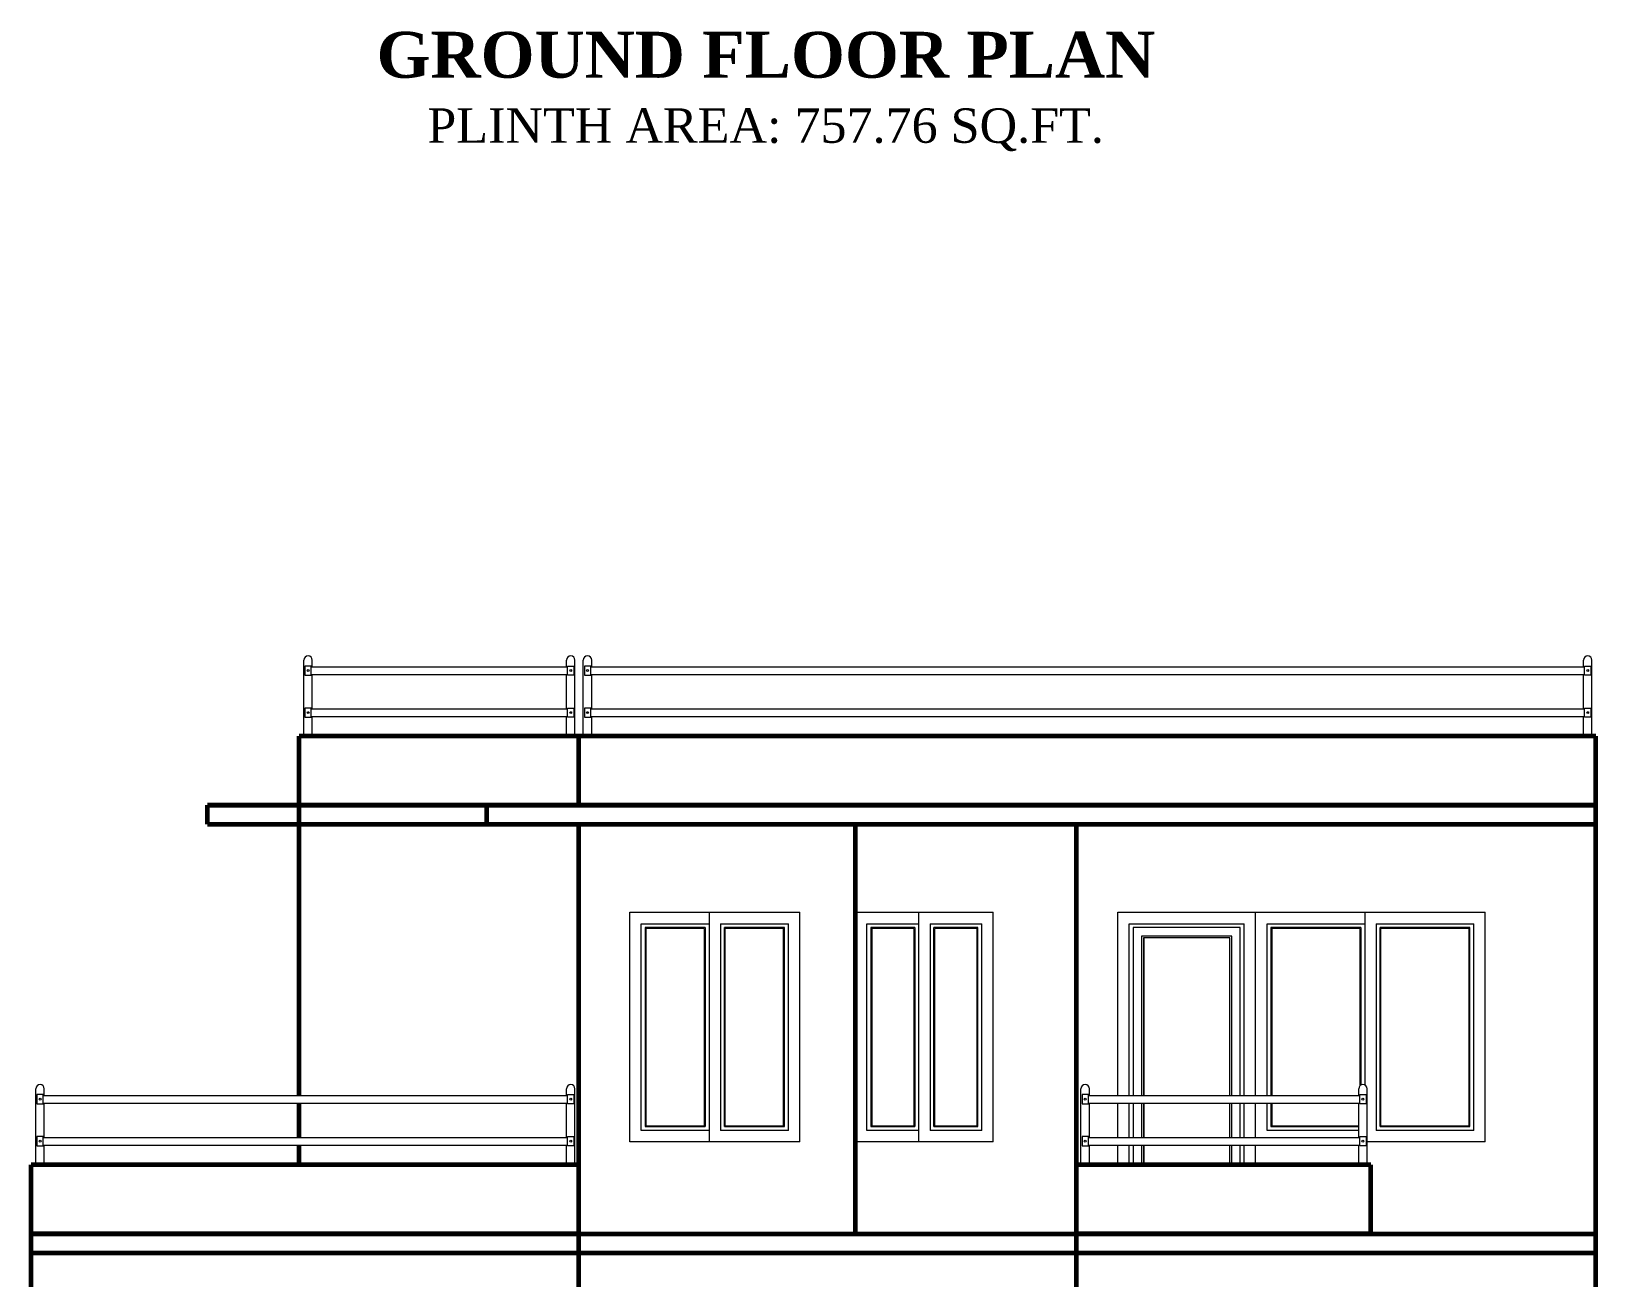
# Model space of a CAD drawing. Header units: inches. Extents: x -4737 to 13205, y 2479 to 13285.
# Drawn here: x 2831.1 to 3239.7, y 10329.1 to 10654.9 of the extents above; entities that cross this region are included whole.
import ezdxf

# ---------------------------------------------------------------- set-up
doc = ezdxf.new("R2010")
doc.units = ezdxf.units.IN
doc.header["$MEASUREMENT"] = 0
for name, color, linetype, lineweight in [('ns_DOOR', 31, 'Continuous', 15), ('ns_RAILING', 191, 'Continuous', 15), ('ns_TEXT', 7, 'Continuous', 13), ('ns_WALL', 21, 'Continuous', 60), ('ns_WINDOW', 151, 'Continuous', 15)]:
    doc.layers.add(name, color=color, linetype=linetype, lineweight=lineweight)
doc.styles.get("Standard").update_dxf_attribs({"font": 'arial.ttf'})

# ---------------------------------------------------------------- blocks, each defined once
blk = doc.blocks.new('*U48')
at = {"layer": 'ns_RAILING'}
for p, q in [((1.2, 18), (1.2, 37.9)), ((3.39, 36.15), (3.39, 37.9)), ((139.8, 36.15), (139.8, 37.9)), ((142, 18), (142, 37.9)), ((3.12, 36.15), (140.08, 36.15)), ((3.12, 34.15), (140.08, 34.15)), ((3.39, 25.17), (3.39, 34.15)), ((139.8, 25.17), (139.8, 34.15)), ((3.12, 25.17), (140.08, 25.17)), ((3.12, 23.17), (140.08, 23.17)), ((3.39, 18), (3.39, 23.17)), ((139.8, 18), (139.8, 23.17))]:
    blk.add_line(p, q, dxfattribs=at)
for points in [[(2.3, 36.35), (1.47, 36.35), (1.47, 33.95), (2.3, 33.95)], [(2.3, 33.95), (3.12, 33.95), (3.12, 36.35), (2.3, 36.35)], [(140.9, 33.95), (140.08, 33.95), (140.08, 36.35), (140.9, 36.35)], [(140.9, 36.35), (141.73, 36.35), (141.73, 33.95), (140.9, 33.95)], [(2.3, 25.37), (1.47, 25.37), (1.47, 22.97), (2.3, 22.97)], [(2.3, 22.97), (3.12, 22.97), (3.12, 25.37), (2.3, 25.37)], [(140.9, 22.97), (140.08, 22.97), (140.08, 25.37), (140.9, 25.37)], [(140.9, 25.37), (141.73, 25.37), (141.73, 22.97), (140.9, 22.97)]]:
    blk.add_lwpolyline(points, dxfattribs=at)
for centre in [(2.3, 35.15), (140.9, 35.15), (2.3, 24.17), (140.9, 24.17)]:
    blk.add_circle(centre, 0.25, dxfattribs=at)
for centre, start in [((2.3, 37.9), 360), ((140.9, 37.9), 0)]:
    blk.add_arc(centre, 1.1, start, 180, dxfattribs=at)
at = {"layer": 'ns_WALL'}
for p, q in [((0, 0), (0, 18)), ((143, 18), (0, 18)), ((143, 0), (143, 18)), ((143, 0), (0, 0))]:
    blk.add_line(p, q, dxfattribs=at)

msp = doc.modelspace()

# ---------------------------------------------------------------- linework, layer by layer
at = {"layer": 'Defpoints'}
msp.add_line((2974.09, 10447.64), (2950.09, 10447.64), dxfattribs=at)
at = {"layer": 'ns_DOOR'}
for p, q in [((3114.89, 10376.79), (3114.89, 10424.64)), ((3114.89, 10424.64), (3150.89, 10424.64)), ((3150.89, 10376.79), (3150.89, 10424.64)), ((3117.89, 10376.79), (3117.89, 10421.64)), ((3117.89, 10421.64), (3147.89, 10421.64)), ((3146.89, 10420.64), (3118.89, 10420.64)), ((3118.89, 10420.64), (3118.89, 10376.79)), ((3146.89, 10376.79), (3146.89, 10420.64)), ((3147.89, 10376.79), (3147.89, 10421.64)), ((3144.65, 10418.4), (3121.12, 10418.4)), ((3121.12, 10418.4), (3121.12, 10376.79)), ((3121.12, 10416.82), (3121.12, 10394.58)), ((3144.18, 10417.93), (3121.59, 10417.93)), ((3121.59, 10417.93), (3121.59, 10376.79)), ((3121.71, 10417.81), (3121.71, 10376.79)), ((3144.18, 10376.79), (3144.18, 10417.93)), ((3144.65, 10376.79), (3144.65, 10418.4)), ((3114.89, 10365.81), (3114.89, 10374.79)), ((3117.89, 10365.81), (3117.89, 10374.79)), ((3118.89, 10374.79), (3118.89, 10365.81)), ((3121.12, 10374.79), (3121.12, 10365.81)), ((3121.59, 10374.79), (3121.59, 10365.81)), ((3121.71, 10374.79), (3121.71, 10365.81)), ((3144.18, 10365.81), (3144.18, 10374.79)), ((3144.65, 10365.81), (3144.65, 10374.79)), ((3146.89, 10365.81), (3146.89, 10374.79)), ((3147.89, 10365.81), (3147.89, 10374.79)), ((3150.89, 10365.81), (3150.89, 10374.79)), ((3114.89, 10358.64), (3114.89, 10363.81)), ((3117.89, 10358.64), (3117.89, 10363.81)), ((3118.89, 10363.81), (3118.89, 10358.64)), ((3121.12, 10363.81), (3121.12, 10358.64)), ((3121.59, 10363.81), (3121.59, 10358.64)), ((3121.71, 10363.81), (3121.71, 10358.64)), ((3144.18, 10358.64), (3144.18, 10363.81)), ((3144.65, 10358.64), (3144.65, 10363.81)), ((3146.89, 10358.64), (3146.89, 10363.81)), ((3147.89, 10358.64), (3147.89, 10363.81)), ((3150.89, 10358.64), (3150.89, 10363.81))]:
    msp.add_line(p, q, dxfattribs=at)
at = {"layer": 'ns_RAILING'}
for p, q in [((2902.28, 10470.64), (2902.28, 10490.54)), ((2904.48, 10488.79), (2904.48, 10490.54)), ((2970.89, 10488.79), (2970.89, 10490.54)), ((2973.09, 10470.64), (2973.09, 10490.54)), ((2975.28, 10470.64), (2975.28, 10490.54)), ((2977.48, 10488.79), (2977.48, 10490.54)), ((3236.54, 10488.79), (3236.54, 10490.54)), ((3238.74, 10470.64), (3238.74, 10490.54)), ((2904.21, 10488.79), (2971.16, 10488.79)), ((2904.21, 10486.79), (2971.16, 10486.79)), ((2904.48, 10477.81), (2904.48, 10486.79)), ((2970.89, 10477.81), (2970.89, 10486.79)), ((2977.21, 10488.79), (3236.81, 10488.79)), ((2977.21, 10486.79), (3236.81, 10486.79)), ((2977.48, 10477.81), (2977.48, 10486.79)), ((3236.54, 10477.81), (3236.54, 10486.79)), ((2904.21, 10477.81), (2971.16, 10477.81)), ((2977.21, 10477.81), (3236.81, 10477.81)), ((2904.21, 10475.81), (2971.16, 10475.81)), ((2904.48, 10470.64), (2904.48, 10475.81)), ((2970.89, 10470.64), (2970.89, 10475.81)), ((2977.21, 10475.81), (3236.81, 10475.81)), ((2977.48, 10470.64), (2977.48, 10475.81)), ((3236.54, 10470.64), (3236.54, 10475.81)), ((3105.28, 10358.64), (3105.28, 10378.54)), ((3107.21, 10376.79), (3178.11, 10376.79)), ((3107.48, 10376.79), (3107.48, 10378.54)), ((3177.83, 10376.79), (3177.83, 10378.54)), ((3180.03, 10358.64), (3180.03, 10378.54)), ((3107.21, 10374.79), (3178.11, 10374.79)), ((3107.48, 10365.81), (3107.48, 10374.79)), ((3177.83, 10365.81), (3177.83, 10374.79)), ((3107.21, 10365.81), (3178.11, 10365.81)), ((3107.21, 10363.81), (3178.11, 10363.81)), ((3107.48, 10358.64), (3107.48, 10363.81)), ((3177.83, 10358.64), (3177.83, 10363.81))]:
    msp.add_line(p, q, dxfattribs=at)
for points in [[(2903.38, 10488.99), (2902.56, 10488.99), (2902.56, 10486.59), (2903.38, 10486.59)], [(2903.38, 10486.59), (2904.21, 10486.59), (2904.21, 10488.99), (2903.38, 10488.99)], [(2971.99, 10486.59), (2971.16, 10486.59), (2971.16, 10488.99), (2971.99, 10488.99)], [(2971.99, 10488.99), (2972.81, 10488.99), (2972.81, 10486.59), (2971.99, 10486.59)], [(2976.38, 10488.99), (2975.56, 10488.99), (2975.56, 10486.59), (2976.38, 10486.59)], [(2976.38, 10486.59), (2977.21, 10486.59), (2977.21, 10488.99), (2976.38, 10488.99)], [(3237.64, 10486.59), (3236.81, 10486.59), (3236.81, 10488.99), (3237.64, 10488.99)], [(3237.64, 10488.99), (3238.46, 10488.99), (3238.46, 10486.59), (3237.64, 10486.59)], [(2903.38, 10478.01), (2902.56, 10478.01), (2902.56, 10475.61), (2903.38, 10475.61)], [(2903.38, 10475.61), (2904.21, 10475.61), (2904.21, 10478.01), (2903.38, 10478.01)], [(2971.99, 10475.61), (2971.16, 10475.61), (2971.16, 10478.01), (2971.99, 10478.01)], [(2971.99, 10478.01), (2972.81, 10478.01), (2972.81, 10475.61), (2971.99, 10475.61)], [(2976.38, 10478.01), (2975.56, 10478.01), (2975.56, 10475.61), (2976.38, 10475.61)], [(2976.38, 10475.61), (2977.21, 10475.61), (2977.21, 10478.01), (2976.38, 10478.01)], [(3237.64, 10475.61), (3236.81, 10475.61), (3236.81, 10478.01), (3237.64, 10478.01)], [(3237.64, 10478.01), (3238.46, 10478.01), (3238.46, 10475.61), (3237.64, 10475.61)], [(3106.38, 10376.99), (3105.56, 10376.99), (3105.56, 10374.59), (3106.38, 10374.59)], [(3106.38, 10374.59), (3107.21, 10374.59), (3107.21, 10376.99), (3106.38, 10376.99)], [(3178.93, 10374.59), (3178.11, 10374.59), (3178.11, 10376.99), (3178.93, 10376.99)], [(3178.93, 10376.99), (3179.75, 10376.99), (3179.75, 10374.59), (3178.93, 10374.59)], [(3106.38, 10366.01), (3105.56, 10366.01), (3105.56, 10363.61), (3106.38, 10363.61)], [(3106.38, 10363.61), (3107.21, 10363.61), (3107.21, 10366.01), (3106.38, 10366.01)], [(3178.93, 10363.61), (3178.11, 10363.61), (3178.11, 10366.01), (3178.93, 10366.01)], [(3178.93, 10366.01), (3179.75, 10366.01), (3179.75, 10363.61), (3178.93, 10363.61)]]:
    msp.add_lwpolyline(points, dxfattribs=at)
for centre in [(2903.38, 10487.79), (2971.99, 10487.79), (2976.38, 10487.79), (3237.64, 10487.79), (2903.38, 10476.81), (2971.99, 10476.81), (2976.38, 10476.81), (3237.64, 10476.81), (3106.38, 10375.79), (3178.93, 10375.79), (3106.38, 10364.81), (3178.93, 10364.81)]:
    msp.add_circle(centre, 0.25, dxfattribs=at)
for centre, start in [((2903.38, 10490.54), 360), ((2971.99, 10490.54), 0), ((2976.38, 10490.54), 360), ((3237.64, 10490.54), 0), ((3106.38, 10378.54), 360), ((3178.93, 10378.54), 0)]:
    msp.add_arc(centre, 1.1, start, 180, dxfattribs=at)
at = {"layer": 'ns_WALL'}
for p, q in [((2901.09, 10376.79), (2901.09, 10470.64)), ((2901.09, 10452.64), (2901.09, 10470.64)), ((2974.09, 10470.64), (2901.09, 10470.64)), ((2974.09, 10452.64), (2974.09, 10470.64)), ((3239.74, 10470.64), (2974.09, 10470.64)), ((2974.09, 10452.64), (2974.09, 10470.64)), ((2974.09, 10452.64), (2974.09, 10470.64)), ((3239.74, 10004.64), (3239.74, 10470.64)), ((3239.74, 10452.64), (3239.74, 10470.64)), ((2877.09, 10452.64), (3239.74, 10452.64)), ((2974.09, 10452.64), (2877.09, 10452.64)), ((2877.09, 10447.64), (2877.09, 10452.64)), ((2950.09, 10447.64), (2950.09, 10452.64)), ((3239.74, 10452.64), (2974.09, 10452.64)), ((2877.09, 10447.64), (3239.74, 10447.64)), ((2974.09, 10004.64), (2974.09, 10447.64)), ((3046.38, 10340.64), (3046.38, 10447.64)), ((3104.09, 10004.64), (3104.09, 10447.64)), ((2901.09, 10365.81), (2901.09, 10374.79)), ((2901.09, 10358.64), (2901.09, 10363.81)), ((2831.09, 10004.64), (2831.09, 10358.64)), ((3104.09, 10340.64), (3104.09, 10358.64)), ((3181.03, 10358.64), (3104.09, 10358.64)), ((3181.03, 10340.64), (3181.03, 10358.64)), ((2831.09, 10340.64), (3239.74, 10340.64)), ((3181.03, 10340.64), (3104.09, 10340.64)), ((2831.09, 10335.64), (3239.74, 10335.64))]:
    msp.add_line(p, q, dxfattribs=at)
at = {"layer": 'ns_WINDOW'}
for p, q in [((2987.41, 10364.64), (2987.41, 10424.64)), ((2987.41, 10424.64), (3031.84, 10424.64)), ((3008.13, 10424.64), (3008.13, 10364.64)), ((3031.84, 10364.64), (3031.84, 10424.64)), ((3046.38, 10364.64), (3046.38, 10424.64)), ((3046.38, 10424.64), (3082.38, 10424.64)), ((3062.88, 10424.64), (3062.88, 10364.64)), ((3082.38, 10364.64), (3082.38, 10424.64)), ((3150.89, 10376.79), (3150.89, 10424.64)), ((3150.89, 10424.64), (3210.89, 10424.64)), ((3179.39, 10424.64), (3179.39, 10379.54)), ((3210.89, 10364.64), (3210.89, 10424.64)), ((2990.41, 10367.64), (2990.41, 10421.64)), ((2990.41, 10421.64), (3008.13, 10421.64)), ((3007.13, 10420.64), (2991.41, 10420.64)), ((2991.41, 10420.64), (2991.41, 10368.64)), ((3007.13, 10420.64), (3007.13, 10368.64)), ((3011.13, 10421.64), (3028.84, 10421.64)), ((3011.13, 10421.64), (3011.13, 10367.64)), ((3027.84, 10420.64), (3012.13, 10420.64)), ((3012.13, 10368.64), (3012.13, 10420.64)), ((3027.84, 10368.64), (3027.84, 10420.64)), ((3028.84, 10367.64), (3028.84, 10421.64)), ((3049.38, 10367.64), (3049.38, 10421.64)), ((3049.38, 10421.64), (3062.88, 10421.64)), ((3061.88, 10420.64), (3050.38, 10420.64)), ((3050.38, 10420.64), (3050.38, 10368.64)), ((3061.88, 10420.64), (3061.88, 10368.64)), ((3065.88, 10421.64), (3079.38, 10421.64)), ((3065.88, 10421.64), (3065.88, 10367.64)), ((3078.38, 10420.64), (3066.88, 10420.64)), ((3066.88, 10368.64), (3066.88, 10420.64)), ((3078.38, 10368.64), (3078.38, 10420.64)), ((3079.38, 10367.64), (3079.38, 10421.64)), ((3153.89, 10376.79), (3153.89, 10421.64)), ((3153.89, 10421.64), (3179.39, 10421.64)), ((3178.39, 10420.64), (3154.89, 10420.64)), ((3154.89, 10420.64), (3154.89, 10376.79)), ((3178.39, 10420.64), (3178.39, 10379.49)), ((3182.39, 10421.64), (3207.89, 10421.64)), ((3182.39, 10421.64), (3182.39, 10367.64)), ((3206.89, 10420.64), (3183.39, 10420.64)), ((3183.39, 10368.64), (3183.39, 10420.64)), ((3206.89, 10368.64), (3206.89, 10420.64)), ((3207.89, 10367.64), (3207.89, 10421.64)), ((3006.89, 10420.4), (2991.65, 10420.4)), ((2991.65, 10420.4), (2991.65, 10368.87)), ((3006.89, 10420.4), (3006.89, 10368.87)), ((3027.61, 10420.4), (3012.36, 10420.4)), ((3012.36, 10368.81), (3012.36, 10420.4)), ((3027.61, 10368.81), (3027.61, 10420.4)), ((3061.65, 10420.4), (3050.62, 10420.4)), ((3050.62, 10420.4), (3050.62, 10368.87)), ((3061.65, 10420.4), (3061.65, 10368.87)), ((3078.15, 10420.4), (3067.12, 10420.4)), ((3067.12, 10368.81), (3067.12, 10420.4)), ((3078.15, 10368.81), (3078.15, 10420.4)), ((3178.15, 10420.4), (3155.12, 10420.4)), ((3155.12, 10420.4), (3155.12, 10376.79)), ((3178.15, 10420.4), (3178.15, 10379.31)), ((3206.65, 10420.4), (3183.62, 10420.4)), ((3183.62, 10368.81), (3183.62, 10420.4)), ((3206.65, 10368.81), (3206.65, 10420.4)), ((3150.89, 10365.81), (3150.89, 10374.79)), ((3153.89, 10367.64), (3153.89, 10374.79)), ((3154.89, 10374.79), (3154.89, 10368.64)), ((3155.12, 10374.79), (3155.12, 10368.87)), ((3008.13, 10367.64), (2990.41, 10367.64)), ((2991.41, 10368.64), (3007.13, 10368.64)), ((2991.65, 10368.87), (3006.89, 10368.87)), ((3028.84, 10367.64), (3011.13, 10367.64)), ((3012.13, 10368.64), (3027.84, 10368.64)), ((3012.36, 10368.81), (3027.61, 10368.81)), ((3062.88, 10367.64), (3049.38, 10367.64)), ((3050.38, 10368.64), (3061.88, 10368.64)), ((3050.62, 10368.87), (3061.65, 10368.87)), ((3079.38, 10367.64), (3065.88, 10367.64)), ((3066.88, 10368.64), (3078.38, 10368.64)), ((3067.12, 10368.81), (3078.15, 10368.81)), ((3177.83, 10367.64), (3153.89, 10367.64)), ((3154.89, 10368.64), (3177.83, 10368.64)), ((3155.12, 10368.87), (3177.83, 10368.87)), ((3207.89, 10367.64), (3182.39, 10367.64)), ((3183.39, 10368.64), (3206.89, 10368.64)), ((3183.62, 10368.81), (3206.65, 10368.81)), ((3031.84, 10364.64), (2987.41, 10364.64)), ((3082.38, 10364.64), (3046.38, 10364.64)), ((3210.89, 10364.64), (3179.75, 10364.64))]:
    msp.add_line(p, q, dxfattribs=at)

# ---------------------------------------------------------------- block references
at = {"layer": 'ns_WALL'}
msp.add_blockref('*U48', (2831.09, 10340.64), dxfattribs=at)

# ---------------------------------------------------------------- texts
at = {"layer": 'ns_TEXT', "insert": (2832.33, 10654.73), "char_height": 14.4, "attachment_point": 1}
msp.add_mtext_dynamic_manual_height_columns('\\pi88.94386;{\\fTimes New Roman|b1|i0|c0|p18;\\H0.83333x;GROUND FLOOR PLAN\\fTimes New Roman|b0|i0|c0|p18;\\H1.2x;\\P\\pi102.21145;\\H0.625x;PLINTH AREA: 757.76 SQ.FT.}', width=376.0257, gutter_width=72, heights=[72.58], dxfattribs=at)

doc.saveas('drawing.dxf')
